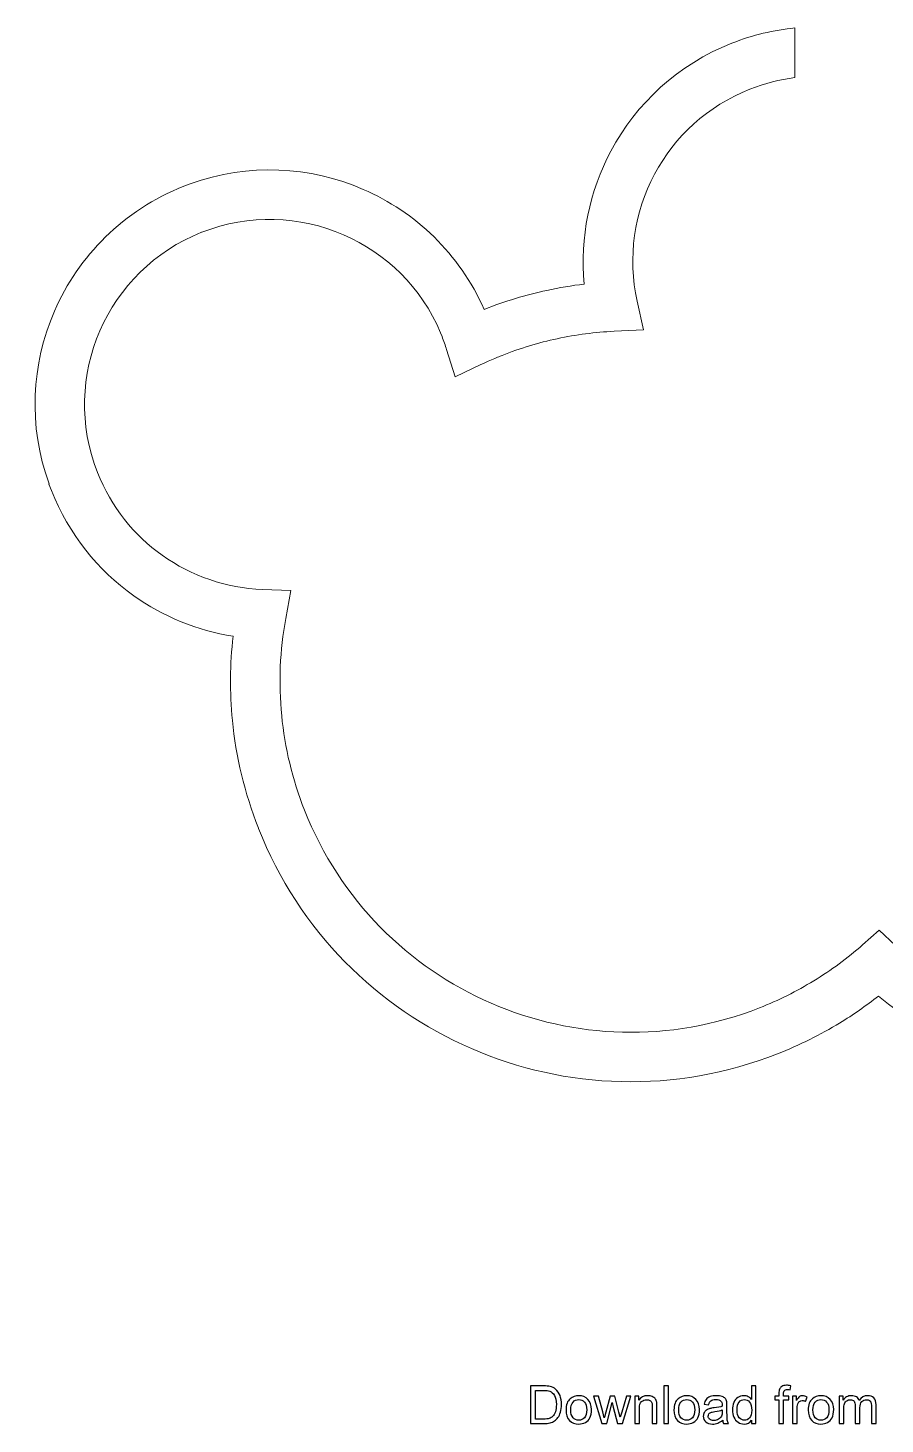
# Model space of a CAD drawing. Header units: millimetres. Extents: x -680 to 176, y -162 to 76.
# Drawn here: x -374.2 to -235.9, y -161.7 to 63.6 of the extents above; entities that cross this region are included whole.
import ezdxf

# ---------------------------------------------------------------- set-up
doc = ezdxf.new("R2010")
doc.units = ezdxf.units.MM
doc.header["$MEASUREMENT"] = 0
doc.layers.add('Layer 1', color=7, linetype='Continuous')

msp = doc.modelspace()

# ---------------------------------------------------------------- linework, layer by layer
at = {"layer": 'Layer 1', "lineweight": 9}
msp.add_open_spline([(-250.4476, 55.603), (-252.8811, 55.2971), (-255.317, 54.6843), (-257.7054, 53.7426), (-257.7054, 53.7426), (-264.5674, 51.0372), (-269.8692, 46.0603), (-273.0909, 40.0085), (-273.0909, 40.0085), (-276.3607, 33.8657), (-277.48, 26.6178), (-275.9052, 19.5157), (-275.9052, 19.5157), (-275.9052, 19.5157), (-274.8809, 14.8953), (-274.8809, 14.8953), (-274.8809, 14.8953), (-274.8809, 14.8953), (-279.6296, 14.6682), (-279.6296, 14.6682), (-279.6296, 14.6682), (-282.6932, 14.5219), (-285.7545, 14.1279), (-288.7842, 13.4746), (-288.7842, 13.4746), (-291.7986, 12.8246), (-294.7752, 11.9311), (-297.6854, 10.7836), (-297.6854, 10.7836), (-298.0726, 10.631), (-298.6576, 10.3841), (-299.4179, 10.0536), (-299.4179, 10.0536), (-300.1169, 9.7495), (-300.6803, 9.4958), (-301.1241, 9.2864), (-301.1241, 9.2864), (-301.1241, 9.2864), (-305.2764, 7.3264), (-305.2764, 7.3264), (-305.2764, 7.3264), (-305.2764, 7.3264), (-306.6403, 11.7045), (-306.6403, 11.7045), (-306.6403, 11.7045), (-306.7473, 12.0482), (-306.865, 12.4022), (-306.9929, 12.7661), (-306.9929, 12.7661), (-307.1173, 13.1202), (-307.2462, 13.4665), (-307.3793, 13.8041), (-307.3793, 13.8041), (-307.3793, 13.8041), (-307.63, 14.44), (-307.63, 14.44), (-307.63, 14.44), (-310.7167, 21.788), (-316.4394, 27.2785), (-323.267, 30.2444), (-323.267, 30.2444), (-330.2887, 33.2948), (-338.4669, 33.6693), (-346.1365, 30.6452), (-346.1365, 30.6452), (-346.1365, 30.6452), (-346.1513, 30.6394), (-346.1513, 30.6394), (-346.1513, 30.6394), (-353.8036, 27.6178), (-359.5145, 21.7692), (-362.5615, 14.7552), (-362.5615, 14.7552), (-365.6119, 7.7336), (-365.9863, -0.4444), (-362.9623, -8.1142), (-362.9623, -8.1142), (-362.9623, -8.1142), (-362.9583, -8.1243), (-362.9583, -8.1243), (-362.9583, -8.1243), (-360.7585, -13.6976), (-357.0601, -18.2416), (-352.5049, -21.477), (-352.5049, -21.477), (-347.7949, -24.8224), (-342.1724, -26.7657), (-336.3447, -27.0002), (-336.3447, -27.0002), (-336.3447, -27.0002), (-331.7625, -27.1845), (-331.7625, -27.1845), (-331.7625, -27.1845), (-331.7625, -27.1845), (-332.5904, -31.6991), (-332.5904, -31.6991), (-332.5904, -31.6991), (-333.5242, -36.7911), (-333.7627, -42.0592), (-333.2431, -47.3614), (-333.2431, -47.3614), (-332.7404, -52.4914), (-331.5338, -57.618), (-329.5669, -62.6096), (-329.5669, -62.6096), (-329.5669, -62.6096), (-329.5599, -62.6066), (-329.5599, -62.6066), (-329.5599, -62.6066), (-323.8289, -77.1414), (-312.7482, -87.9778), (-299.4661, -93.7478), (-299.4661, -93.7478), (-286.1748, -99.5218), (-270.6878, -100.2282), (-256.1564, -94.4987), (-256.1564, -94.4987), (-253.1045, -93.2955), (-250.1823, -91.8305), (-247.4059, -90.1368), (-247.4059, -90.1368), (-244.5874, -88.4176), (-241.9645, -86.4804), (-239.551, -84.3581), (-239.551, -84.3581), (-239.551, -84.3581), (-236.8503, -81.9834), (-236.8503, -81.9834), (-236.8503, -81.9834), (-236.8503, -81.9834), (-234.2062, -84.4284), (-234.2062, -84.4284), (-234.2062, -84.4284), (-226.3475, -91.6948), (-216.5848, -96.5746), (-206.1456, -98.5338), (-206.1456, -98.5338), (-196.026, -100.433), (-185.2692, -99.5978), (-174.9897, -95.5449), (-174.9897, -95.5449), (-164.1571, -91.2736), (-155.3807, -84.0304), (-149.2267, -75.1196), (-149.2267, -75.1196), (-142.8805, -65.9309), (-139.3206, -54.9659), (-139.1653, -43.6534), (-139.1653, -43.6534), (-139.1653, -43.6534), (-139.1246, -40.6701), (-139.1246, -40.6701), (-139.1246, -40.6701), (-139.1246, -40.6701), (-136.2474, -39.8705), (-136.2474, -39.8705), (-136.2474, -39.8705), (-135.8653, -39.7643), (-135.3619, -39.6069), (-134.7323, -39.396), (-134.7323, -39.396), (-134.1595, -39.204), (-133.6657, -39.0268), (-133.2563, -38.8654), (-133.2563, -38.8654), (-133.2563, -38.8654), (-132.6205, -38.6145), (-132.6205, -38.6145), (-132.6205, -38.6145), (-125.2723, -35.5279), (-119.7821, -29.8051), (-116.8161, -22.9775), (-116.8161, -22.9775), (-113.7656, -15.9559), (-113.3911, -7.7778), (-116.4152, -0.1081), (-116.4152, -0.1081), (-116.4152, -0.1081), (-116.4209, -0.0935), (-116.4209, -0.0935), (-116.4209, -0.0935), (-119.4428, 7.559), (-125.2911, 13.2698), (-132.3051, 16.3167), (-132.3051, 16.3167), (-139.3231, 19.3653), (-147.4961, 19.741), (-155.1622, 16.7224), (-155.1622, 16.7224), (-155.1622, 16.7224), (-155.1593, 16.7153), (-155.1593, 16.7153), (-155.1593, 16.7153), (-157.354, 15.8499), (-159.3849, 14.7566), (-161.2364, 13.4741), (-161.2364, 13.4741), (-163.1449, 12.152), (-164.8677, 10.6262), (-166.3865, 8.9398), (-166.3865, 8.9398), (-166.3865, 8.9398), (-168.3953, 6.71), (-168.3953, 6.71), (-168.3953, 6.71), (-168.3953, 6.71), (-171.0902, 8.0141), (-171.0902, 8.0141), (-171.0902, 8.0141), (-172.3283, 8.6135), (-173.4911, 9.1326), (-174.5753, 9.5702), (-174.5753, 9.5702), (-175.6815, 10.0167), (-176.8782, 10.4509), (-178.1624, 10.8715), (-178.1624, 10.8715), (-178.1624, 10.8715), (-181.8125, 12.0671), (-181.8125, 12.0671), (-181.8125, 12.0671), (-181.8125, 12.0671), (-180.7686, 15.7468), (-180.7686, 15.7468), (-180.7686, 15.7468), (-179.897, 18.8207), (-179.5168, 22.0733), (-179.6822, 25.3831), (-179.6822, 25.3831), (-179.8415, 28.5727), (-180.5056, 31.7672), (-181.7218, 34.8522), (-181.7218, 34.8522), (-181.7218, 34.8522), (-181.7249, 34.8597), (-181.7249, 34.8597), (-181.7249, 34.8597), (-184.7459, 42.5156), (-190.5957, 48.229), (-197.612, 51.2771), (-197.612, 51.2771), (-200.4006, 52.4885), (-203.3718, 53.2774), (-206.4209, 53.5994), (-206.4209, 53.5994), (-206.4209, 53.5994), (-206.4209, 61.6183), (-206.4209, 61.6183), (-206.4209, 61.6183), (-202.2653, 61.2769), (-198.2152, 60.2501), (-194.4336, 58.6073), (-194.4336, 58.6073), (-185.5559, 54.7507), (-178.1452, 47.4966), (-174.3059, 37.7591), (-174.3059, 37.7591), (-174.3059, 37.7591), (-173.9046, 36.7416), (-173.9046, 36.7416), (-173.9046, 36.7416), (-173.9046, 36.7416), (-173.9094, 36.7097), (-173.9094, 36.7097), (-173.9094, 36.7097), (-172.5982, 33.083), (-171.8751, 29.4024), (-171.6936, 25.7718), (-171.6936, 25.7718), (-171.5501, 22.8978), (-171.7446, 20.0297), (-172.2544, 17.2208), (-172.2544, 17.2208), (-172.0404, 17.1366), (-171.8252, 17.0509), (-171.6087, 16.9636), (-171.6087, 16.9636), (-171.1451, 16.7764), (-170.6931, 16.5889), (-170.2528, 16.401), (-170.2528, 16.401), (-168.8711, 17.7115), (-167.3808, 18.9263), (-165.7879, 20.0298), (-165.7879, 20.0298), (-163.4359, 21.6592), (-160.8651, 23.0445), (-158.097, 24.136), (-158.097, 24.136), (-158.097, 24.136), (-157.0796, 24.537), (-157.0796, 24.537), (-157.0796, 24.537), (-157.0796, 24.537), (-157.0305, 24.5298), (-157.0305, 24.5298), (-157.0305, 24.5298), (-147.6119, 27.9305), (-137.6823, 27.3637), (-129.1267, 23.6469), (-129.1267, 23.6469), (-120.2491, 19.7905), (-112.8383, 12.5362), (-108.9991, 2.7988), (-108.9991, 2.7988), (-108.9991, 2.7988), (-108.5979, 1.7814), (-108.5979, 1.7814), (-108.5979, 1.7814), (-108.5979, 1.7814), (-108.603, 1.7476), (-108.603, 1.7476), (-108.603, 1.7476), (-105.2024, -7.6709), (-105.769, -17.6004), (-109.4857, -26.1561), (-109.4857, -26.1561), (-113.3406, -35.0297), (-120.5904, -42.4379), (-130.3214, -46.2786), (-130.3214, -46.2786), (-130.3214, -46.2786), (-130.3186, -46.2859), (-130.3186, -46.2859), (-130.3186, -46.2859), (-130.6077, -46.4), (-130.8836, -46.5061), (-131.1465, -46.604), (-131.1465, -46.604), (-131.1465, -46.604), (-131.2945, -46.6623), (-131.2945, -46.6623), (-131.2945, -46.6623), (-131.9933, -58.5211), (-135.9696, -69.9422), (-142.665, -79.6368), (-142.665, -79.6368), (-149.6927, -89.8128), (-159.7143, -98.0841), (-172.083, -102.9608), (-172.083, -102.9608), (-183.8079, -107.5838), (-196.0697, -108.5377), (-207.599, -106.3739), (-207.599, -106.3739), (-218.3787, -104.3509), (-228.5181, -99.6102), (-236.9828, -92.6021), (-236.9828, -92.6021), (-238.9673, -94.164), (-241.0547, -95.6176), (-243.2403, -96.9507), (-243.2403, -96.9507), (-246.339, -98.8413), (-249.6795, -100.5073), (-253.2496, -101.9148), (-253.2496, -101.9148), (-269.8387, -108.4556), (-287.5005, -107.6569), (-302.6446, -101.078), (-302.6446, -101.078), (-317.7981, -94.4951), (-330.4407, -82.1301), (-336.9803, -65.5443), (-336.9803, -65.5443), (-336.9803, -65.5443), (-336.9783, -65.5289), (-336.9783, -65.5289), (-336.9783, -65.5289), (-339.2416, -59.7884), (-340.625, -53.9419), (-341.194, -48.1348), (-341.194, -48.1348), (-341.6407, -43.5777), (-341.5893, -39.0221), (-341.0717, -34.54), (-341.0717, -34.54), (-346.8512, -33.6232), (-352.3498, -31.3754), (-357.1102, -27.9941), (-357.1102, -27.9941), (-362.8869, -23.8912), (-367.581, -18.1158), (-370.3784, -11.0212), (-370.3784, -11.0212), (-370.3784, -11.0212), (-370.7795, -10.0035), (-370.7795, -10.0035), (-370.7795, -10.0035), (-370.7795, -10.0035), (-370.7746, -9.9698), (-370.7746, -9.9698), (-370.7746, -9.9698), (-374.175, -0.5516), (-373.6084, 9.3781), (-369.8916, 17.9336), (-369.8916, 17.9336), (-366.0352, 26.8112), (-358.7809, 34.222), (-349.0436, 38.0613), (-349.0436, 38.0613), (-349.0436, 38.0613), (-348.026, 38.4626), (-348.026, 38.4626), (-348.026, 38.4626), (-348.026, 38.4626), (-347.9924, 38.4575), (-347.9924, 38.4575), (-347.9924, 38.4575), (-338.5739, 41.8582), (-328.6442, 41.2914), (-320.0887, 37.5746), (-320.0887, 37.5746), (-311.6662, 33.9159), (-304.5646, 27.1986), (-300.58, 18.2045), (-300.58, 18.2045), (-297.2155, 19.5302), (-293.8344, 20.5498), (-290.4645, 21.2764), (-290.4645, 21.2764), (-288.4484, 21.7112), (-286.4331, 22.046), (-284.4245, 22.2837), (-284.4245, 22.2837), (-285.1596, 29.798), (-283.6015, 37.2587), (-280.1479, 43.7464), (-280.1479, 43.7464), (-276.0686, 51.4095), (-269.3375, 57.7184), (-260.6122, 61.1586), (-260.6122, 61.1586), (-257.2713, 62.4759), (-253.8545, 63.2843), (-250.4476, 63.6213), (-250.4476, 63.6213), (-250.4476, 63.6213), (-250.4476, 55.603), (-250.4476, 55.603)], degree=3, knots=[0, 0, 0, 0, 0.00900901, 0.00900901, 0.00900901, 0.00900901, 0.01801802, 0.01801802, 0.01801802, 0.01801802, 0.02702703, 0.02702703, 0.02702703, 0.02702703, 0.03603604, 0.03603604, 0.03603604, 0.03603604, 0.04504505, 0.04504505, 0.04504505, 0.04504505, 0.05405405, 0.05405405, 0.05405405, 0.05405405, 0.06306306, 0.06306306, 0.06306306, 0.06306306, 0.07207207, 0.07207207, 0.07207207, 0.07207207, 0.08108108, 0.08108108, 0.08108108, 0.08108108, 0.09009009, 0.09009009, 0.09009009, 0.09009009, 0.0990991, 0.0990991, 0.0990991, 0.0990991, 0.10810811, 0.10810811, 0.10810811, 0.10810811, 0.11711712, 0.11711712, 0.11711712, 0.11711712, 0.12612613, 0.12612613, 0.12612613, 0.12612613, 0.13513514, 0.13513514, 0.13513514, 0.13513514, 0.14414414, 0.14414414, 0.14414414, 0.14414414, 0.15315315, 0.15315315, 0.15315315, 0.15315315, 0.16216216, 0.16216216, 0.16216216, 0.16216216, 0.17117117, 0.17117117, 0.17117117, 0.17117117, 0.18018018, 0.18018018, 0.18018018, 0.18018018, 0.18918919, 0.18918919, 0.18918919, 0.18918919, 0.1981982, 0.1981982, 0.1981982, 0.1981982, 0.20720721, 0.20720721, 0.20720721, 0.20720721, 0.21621622, 0.21621622, 0.21621622, 0.21621622, 0.22522523, 0.22522523, 0.22522523, 0.22522523, 0.23423423, 0.23423423, 0.23423423, 0.23423423, 0.24324324, 0.24324324, 0.24324324, 0.24324324, 0.25225225, 0.25225225, 0.25225225, 0.25225225, 0.26126126, 0.26126126, 0.26126126, 0.26126126, 0.27027027, 0.27027027, 0.27027027, 0.27027027, 0.27927928, 0.27927928, 0.27927928, 0.27927928, 0.28828829, 0.28828829, 0.28828829, 0.28828829, 0.2972973, 0.2972973, 0.2972973, 0.2972973, 0.30630631, 0.30630631, 0.30630631, 0.30630631, 0.31531532, 0.31531532, 0.31531532, 0.31531532, 0.32432432, 0.32432432, 0.32432432, 0.32432432, 0.33333333, 0.33333333, 0.33333333, 0.33333333, 0.34234234, 0.34234234, 0.34234234, 0.34234234, 0.35135135, 0.35135135, 0.35135135, 0.35135135, 0.36036036, 0.36036036, 0.36036036, 0.36036036, 0.36936937, 0.36936937, 0.36936937, 0.36936937, 0.37837838, 0.37837838, 0.37837838, 0.37837838, 0.38738739, 0.38738739, 0.38738739, 0.38738739, 0.3963964, 0.3963964, 0.3963964, 0.3963964, 0.40540541, 0.40540541, 0.40540541, 0.40540541, 0.41441441, 0.41441441, 0.41441441, 0.41441441, 0.42342342, 0.42342342, 0.42342342, 0.42342342, 0.43243243, 0.43243243, 0.43243243, 0.43243243, 0.44144144, 0.44144144, 0.44144144, 0.44144144, 0.45045045, 0.45045045, 0.45045045, 0.45045045, 0.45945946, 0.45945946, 0.45945946, 0.45945946, 0.46846847, 0.46846847, 0.46846847, 0.46846847, 0.47747748, 0.47747748, 0.47747748, 0.47747748, 0.48648649, 0.48648649, 0.48648649, 0.48648649, 0.4954955, 0.4954955, 0.4954955, 0.4954955, 0.5045045, 0.5045045, 0.5045045, 0.5045045, 0.51351351, 0.51351351, 0.51351351, 0.51351351, 0.52252252, 0.52252252, 0.52252252, 0.52252252, 0.53153153, 0.53153153, 0.53153153, 0.53153153, 0.54054054, 0.54054054, 0.54054054, 0.54054054, 0.54954955, 0.54954955, 0.54954955, 0.54954955, 0.55855856, 0.55855856, 0.55855856, 0.55855856, 0.56756757, 0.56756757, 0.56756757, 0.56756757, 0.57657658, 0.57657658, 0.57657658, 0.57657658, 0.58558559, 0.58558559, 0.58558559, 0.58558559, 0.59459459, 0.59459459, 0.59459459, 0.59459459, 0.6036036, 0.6036036, 0.6036036, 0.6036036, 0.61261261, 0.61261261, 0.61261261, 0.61261261, 0.62162162, 0.62162162, 0.62162162, 0.62162162, 0.63063063, 0.63063063, 0.63063063, 0.63063063, 0.63963964, 0.63963964, 0.63963964, 0.63963964, 0.64864865, 0.64864865, 0.64864865, 0.64864865, 0.65765766, 0.65765766, 0.65765766, 0.65765766, 0.66666667, 0.66666667, 0.66666667, 0.66666667, 0.67567568, 0.67567568, 0.67567568, 0.67567568, 0.68468468, 0.68468468, 0.68468468, 0.68468468, 0.69369369, 0.69369369, 0.69369369, 0.69369369, 0.7027027, 0.7027027, 0.7027027, 0.7027027, 0.71171171, 0.71171171, 0.71171171, 0.71171171, 0.72072072, 0.72072072, 0.72072072, 0.72072072, 0.72972973, 0.72972973, 0.72972973, 0.72972973, 0.73873874, 0.73873874, 0.73873874, 0.73873874, 0.74774775, 0.74774775, 0.74774775, 0.74774775, 0.75675676, 0.75675676, 0.75675676, 0.75675676, 0.76576577, 0.76576577, 0.76576577, 0.76576577, 0.77477477, 0.77477477, 0.77477477, 0.77477477, 0.78378378, 0.78378378, 0.78378378, 0.78378378, 0.79279279, 0.79279279, 0.79279279, 0.79279279, 0.8018018, 0.8018018, 0.8018018, 0.8018018, 0.81081081, 0.81081081, 0.81081081, 0.81081081, 0.81981982, 0.81981982, 0.81981982, 0.81981982, 0.82882883, 0.82882883, 0.82882883, 0.82882883, 0.83783784, 0.83783784, 0.83783784, 0.83783784, 0.84684685, 0.84684685, 0.84684685, 0.84684685, 0.85585586, 0.85585586, 0.85585586, 0.85585586, 0.86486486, 0.86486486, 0.86486486, 0.86486486, 0.87387387, 0.87387387, 0.87387387, 0.87387387, 0.88288288, 0.88288288, 0.88288288, 0.88288288, 0.89189189, 0.89189189, 0.89189189, 0.89189189, 0.9009009, 0.9009009, 0.9009009, 0.9009009, 0.90990991, 0.90990991, 0.90990991, 0.90990991, 0.91891892, 0.91891892, 0.91891892, 0.91891892, 0.92792793, 0.92792793, 0.92792793, 0.92792793, 0.93693694, 0.93693694, 0.93693694, 0.93693694, 0.94594595, 0.94594595, 0.94594595, 0.94594595, 0.95495495, 0.95495495, 0.95495495, 0.95495495, 0.96396396, 0.96396396, 0.96396396, 0.96396396, 0.97297297, 0.97297297, 0.97297297, 0.97297297, 0.98198198, 0.98198198, 0.98198198, 0.98198198, 1, 1, 1, 1], dxfattribs=at)
at = {"layer": 'Layer 1', "color": 250}
for points, knots in [([(-253.0296, -161.577), (-253.0296, -161.577), (-253.0296, -157.7585), (-253.0296, -157.7585), (-253.0296, -157.7585), (-253.0296, -157.7585), (-253.69, -157.7585), (-253.69, -157.7585), (-253.69, -157.7585), (-253.69, -157.7585), (-253.69, -157.1828), (-253.69, -157.1828), (-253.69, -157.1828), (-253.69, -157.1828), (-253.0296, -157.1828), (-253.0296, -157.1828), (-253.0296, -157.1828), (-253.0296, -157.1828), (-253.0296, -156.7171), (-253.0296, -156.7171), (-253.0296, -156.7171), (-253.0296, -156.4222), (-253.0042, -156.2035), (-252.952, -156.0609), (-252.952, -156.0609), (-252.88, -155.869), (-252.7558, -155.7124), (-252.5752, -155.5925), (-252.5752, -155.5925), (-252.396, -155.4725), (-252.1434, -155.4132), (-251.8189, -155.4132), (-251.8189, -155.4132), (-251.6086, -155.4132), (-251.3772, -155.4386), (-251.1232, -155.488), (-251.1232, -155.488), (-251.1232, -155.488), (-251.2347, -156.14), (-251.2347, -156.14), (-251.2347, -156.14), (-251.3899, -156.1132), (-251.5352, -156.099), (-251.6735, -156.099), (-251.6735, -156.099), (-251.8993, -156.099), (-252.0587, -156.147), (-252.1533, -156.243), (-252.1533, -156.243), (-252.2464, -156.3389), (-252.293, -156.5181), (-252.293, -156.7806), (-252.293, -156.7806), (-252.293, -156.7806), (-252.293, -157.1828), (-252.293, -157.1828), (-252.293, -157.1828), (-252.293, -157.1828), (-251.4379, -157.1828), (-251.4379, -157.1828), (-251.4379, -157.1828), (-251.4379, -157.1828), (-251.4379, -157.7585), (-251.4379, -157.7585), (-251.4379, -157.7585), (-251.4379, -157.7585), (-252.2845, -157.7585), (-252.2845, -157.7585), (-252.2845, -157.7585), (-252.2845, -157.7585), (-252.2845, -161.577), (-252.2845, -161.577), (-252.2845, -161.577), (-252.2845, -161.577), (-253.0296, -161.577), (-253.0296, -161.577)], [0, 0, 0, 0, 0.05, 0.05, 0.05, 0.05, 0.1, 0.1, 0.1, 0.1, 0.15, 0.15, 0.15, 0.15, 0.2, 0.2, 0.2, 0.2, 0.25, 0.25, 0.25, 0.25, 0.3, 0.3, 0.3, 0.3, 0.35, 0.35, 0.35, 0.35, 0.4, 0.4, 0.4, 0.4, 0.45, 0.45, 0.45, 0.45, 0.5, 0.5, 0.5, 0.5, 0.55, 0.55, 0.55, 0.55, 0.6, 0.6, 0.6, 0.6, 0.65, 0.65, 0.65, 0.65, 0.7, 0.7, 0.7, 0.7, 0.75, 0.75, 0.75, 0.75, 0.8, 0.8, 0.8, 0.8, 0.85, 0.85, 0.85, 0.85, 0.9, 0.9, 0.9, 0.9, 1, 1, 1, 1]), ([(-293.1209, -161.577), (-293.1209, -161.577), (-293.1209, -155.5148), (-293.1209, -155.5148), (-293.1209, -155.5148), (-293.1209, -155.5148), (-291.0324, -155.5148), (-291.0324, -155.5148), (-291.0324, -155.5148), (-290.5611, -155.5148), (-290.2013, -155.5431), (-289.9529, -155.6009), (-289.9529, -155.6009), (-289.6058, -155.6814), (-289.3094, -155.8267), (-289.0639, -156.0355), (-289.0639, -156.0355), (-288.7436, -156.3065), (-288.5051, -156.6508), (-288.3471, -157.0713), (-288.3471, -157.0713), (-288.1876, -157.4918), (-288.1086, -157.973), (-288.1086, -158.5135), (-288.1086, -158.5135), (-288.1086, -158.9735), (-288.1622, -159.3813), (-288.2694, -159.7369), (-288.2694, -159.7369), (-288.3767, -160.0925), (-288.515, -160.3874), (-288.6829, -160.6203), (-288.6829, -160.6203), (-288.8522, -160.8531), (-289.0357, -161.0365), (-289.2361, -161.1692), (-289.2361, -161.1692), (-289.435, -161.3032), (-289.6763, -161.4048), (-289.9586, -161.474), (-289.9586, -161.474), (-290.2422, -161.5431), (-290.5667, -161.577), (-290.9336, -161.577), (-290.9336, -161.577), (-290.9336, -161.577), (-293.1209, -161.577), (-293.1209, -161.577)], [0, 0, 0, 0, 0.07692308, 0.07692308, 0.07692308, 0.07692308, 0.15384615, 0.15384615, 0.15384615, 0.15384615, 0.23076923, 0.23076923, 0.23076923, 0.23076923, 0.30769231, 0.30769231, 0.30769231, 0.30769231, 0.38461538, 0.38461538, 0.38461538, 0.38461538, 0.46153846, 0.46153846, 0.46153846, 0.46153846, 0.53846154, 0.53846154, 0.53846154, 0.53846154, 0.61538462, 0.61538462, 0.61538462, 0.61538462, 0.69230769, 0.69230769, 0.69230769, 0.69230769, 0.76923077, 0.76923077, 0.76923077, 0.76923077, 0.84615385, 0.84615385, 0.84615385, 0.84615385, 1, 1, 1, 1]), ([(-292.3165, -160.8658), (-292.3165, -160.8658), (-291.0239, -160.8658), (-291.0239, -160.8658), (-291.0239, -160.8658), (-290.6246, -160.8658), (-290.3113, -160.8291), (-290.0841, -160.7543), (-290.0841, -160.7543), (-289.857, -160.6795), (-289.6763, -160.5751), (-289.5409, -160.4396), (-289.5409, -160.4396), (-289.3518, -160.2491), (-289.2036, -159.9923), (-289.0978, -159.6706), (-289.0978, -159.6706), (-288.9919, -159.3488), (-288.9383, -158.9594), (-288.9383, -158.5008), (-288.9383, -158.5008), (-288.9383, -157.8658), (-289.0427, -157.3775), (-289.2502, -157.036), (-289.2502, -157.036), (-289.4576, -156.6945), (-289.7102, -156.4659), (-290.0079, -156.3502), (-290.0079, -156.3502), (-290.2224, -156.267), (-290.5682, -156.226), (-291.0451, -156.226), (-291.0451, -156.226), (-291.0451, -156.226), (-292.3165, -156.226), (-292.3165, -156.226), (-292.3165, -156.226), (-292.3165, -156.226), (-292.3165, -160.8658), (-292.3165, -160.8658)], [0, 0, 0, 0, 0.09090909, 0.09090909, 0.09090909, 0.09090909, 0.18181818, 0.18181818, 0.18181818, 0.18181818, 0.27272727, 0.27272727, 0.27272727, 0.27272727, 0.36363636, 0.36363636, 0.36363636, 0.36363636, 0.45454545, 0.45454545, 0.45454545, 0.45454545, 0.54545455, 0.54545455, 0.54545455, 0.54545455, 0.63636364, 0.63636364, 0.63636364, 0.63636364, 0.72727273, 0.72727273, 0.72727273, 0.72727273, 0.81818182, 0.81818182, 0.81818182, 0.81818182, 1, 1, 1, 1]), ([(-287.379, -159.3799), (-287.379, -158.5685), (-287.1532, -157.9674), (-286.7003, -157.5765), (-286.7003, -157.5765), (-286.3235, -157.2519), (-285.862, -157.0896), (-285.3188, -157.0896), (-285.3188, -157.0896), (-284.7162, -157.0896), (-284.2223, -157.2872), (-283.8385, -157.6823), (-283.8385, -157.6823), (-283.4561, -158.076), (-283.2642, -158.6221), (-283.2642, -159.3178), (-283.2642, -159.3178), (-283.2642, -159.8822), (-283.3488, -160.3253), (-283.5182, -160.6485), (-283.5182, -160.6485), (-283.6875, -160.9716), (-283.9345, -161.2228), (-284.259, -161.402), (-284.259, -161.402), (-284.5822, -161.5812), (-284.9364, -161.6701), (-285.3188, -161.6701), (-285.3188, -161.6701), (-285.934, -161.6701), (-286.4307, -161.474), (-286.8103, -161.0803), (-286.8103, -161.0803), (-287.1899, -160.6866), (-287.379, -160.1193), (-287.379, -159.3799)], [0, 0, 0, 0, 0.1, 0.1, 0.1, 0.1, 0.2, 0.2, 0.2, 0.2, 0.3, 0.3, 0.3, 0.3, 0.4, 0.4, 0.4, 0.4, 0.5, 0.5, 0.5, 0.5, 0.6, 0.6, 0.6, 0.6, 0.7, 0.7, 0.7, 0.7, 0.8, 0.8, 0.8, 0.8, 1, 1, 1, 1]), ([(-281.6005, -161.577), (-281.6005, -161.577), (-282.9283, -157.1828), (-282.9283, -157.1828), (-282.9283, -157.1828), (-282.9283, -157.1828), (-282.1494, -157.1828), (-282.1494, -157.1828), (-282.1494, -157.1828), (-282.1494, -157.1828), (-281.4481, -159.7186), (-281.4481, -159.7186), (-281.4481, -159.7186), (-281.4481, -159.7186), (-281.1997, -160.6626), (-281.1997, -160.6626), (-281.1997, -160.6626), (-281.1898, -160.616), (-281.1136, -160.3141), (-280.9725, -159.7567), (-280.9725, -159.7567), (-280.9725, -159.7567), (-280.2768, -157.1828), (-280.2768, -157.1828), (-280.2768, -157.1828), (-280.2768, -157.1828), (-279.5134, -157.1828), (-279.5134, -157.1828), (-279.5134, -157.1828), (-279.5134, -157.1828), (-278.8516, -159.7341), (-278.8516, -159.7341), (-278.8516, -159.7341), (-278.8516, -159.7341), (-278.6357, -160.5709), (-278.6357, -160.5709), (-278.6357, -160.5709), (-278.6357, -160.5709), (-278.3831, -159.7228), (-278.3831, -159.7228), (-278.3831, -159.7228), (-278.3831, -159.7228), (-277.6239, -157.1828), (-277.6239, -157.1828), (-277.6239, -157.1828), (-277.6239, -157.1828), (-276.9, -157.1828), (-276.9, -157.1828), (-276.9, -157.1828), (-276.9, -157.1828), (-278.2787, -161.577), (-278.2787, -161.577), (-278.2787, -161.577), (-278.2787, -161.577), (-279.0492, -161.577), (-279.0492, -161.577), (-279.0492, -161.577), (-279.0492, -161.577), (-279.7463, -158.9481), (-279.7463, -158.9481), (-279.7463, -158.9481), (-279.7463, -158.9481), (-279.9227, -158.196), (-279.9227, -158.196), (-279.9227, -158.196), (-279.9227, -158.196), (-280.8117, -161.577), (-280.8117, -161.577), (-280.8117, -161.577), (-280.8117, -161.577), (-281.6005, -161.577), (-281.6005, -161.577)], [0, 0, 0, 0, 0.05263158, 0.05263158, 0.05263158, 0.05263158, 0.10526316, 0.10526316, 0.10526316, 0.10526316, 0.15789474, 0.15789474, 0.15789474, 0.15789474, 0.21052632, 0.21052632, 0.21052632, 0.21052632, 0.26315789, 0.26315789, 0.26315789, 0.26315789, 0.31578947, 0.31578947, 0.31578947, 0.31578947, 0.36842105, 0.36842105, 0.36842105, 0.36842105, 0.42105263, 0.42105263, 0.42105263, 0.42105263, 0.47368421, 0.47368421, 0.47368421, 0.47368421, 0.52631579, 0.52631579, 0.52631579, 0.52631579, 0.57894737, 0.57894737, 0.57894737, 0.57894737, 0.63157895, 0.63157895, 0.63157895, 0.63157895, 0.68421053, 0.68421053, 0.68421053, 0.68421053, 0.73684211, 0.73684211, 0.73684211, 0.73684211, 0.78947368, 0.78947368, 0.78947368, 0.78947368, 0.84210526, 0.84210526, 0.84210526, 0.84210526, 0.89473684, 0.89473684, 0.89473684, 0.89473684, 1, 1, 1, 1]), ([(-276.2763, -161.577), (-276.2763, -161.577), (-276.2763, -157.1828), (-276.2763, -157.1828), (-276.2763, -157.1828), (-276.2763, -157.1828), (-275.6074, -157.1828), (-275.6074, -157.1828), (-275.6074, -157.1828), (-275.6074, -157.1828), (-275.6074, -157.8065), (-275.6074, -157.8065), (-275.6074, -157.8065), (-275.2857, -157.3281), (-274.82, -157.0896), (-274.2118, -157.0896), (-274.2118, -157.0896), (-273.9465, -157.0896), (-273.7038, -157.1376), (-273.4823, -157.2322), (-273.4823, -157.2322), (-273.2607, -157.3267), (-273.0942, -157.4523), (-272.9842, -157.6061), (-272.9842, -157.6061), (-272.8741, -157.7599), (-272.7965, -157.9434), (-272.7527, -158.155), (-272.7527, -158.155), (-272.7259, -158.2933), (-272.7118, -158.5346), (-272.7118, -158.8789), (-272.7118, -158.8789), (-272.7118, -158.8789), (-272.7118, -161.577), (-272.7118, -161.577), (-272.7118, -161.577), (-272.7118, -161.577), (-273.4569, -161.577), (-273.4569, -161.577), (-273.4569, -161.577), (-273.4569, -161.577), (-273.4569, -158.9072), (-273.4569, -158.9072), (-273.4569, -158.9072), (-273.4569, -158.6038), (-273.4851, -158.3766), (-273.543, -158.227), (-273.543, -158.227), (-273.6008, -158.0774), (-273.7038, -157.9575), (-273.8506, -157.8672), (-273.8506, -157.8672), (-273.9973, -157.7783), (-274.1709, -157.7331), (-274.3685, -157.7331), (-274.3685, -157.7331), (-274.6846, -157.7331), (-274.9569, -157.8333), (-275.1869, -158.0351), (-275.1869, -158.0351), (-275.4169, -158.2355), (-275.5312, -158.6179), (-275.5312, -159.1795), (-275.5312, -159.1795), (-275.5312, -159.1795), (-275.5312, -161.577), (-275.5312, -161.577), (-275.5312, -161.577), (-275.5312, -161.577), (-276.2763, -161.577), (-276.2763, -161.577)], [0, 0, 0, 0, 0.05263158, 0.05263158, 0.05263158, 0.05263158, 0.10526316, 0.10526316, 0.10526316, 0.10526316, 0.15789474, 0.15789474, 0.15789474, 0.15789474, 0.21052632, 0.21052632, 0.21052632, 0.21052632, 0.26315789, 0.26315789, 0.26315789, 0.26315789, 0.31578947, 0.31578947, 0.31578947, 0.31578947, 0.36842105, 0.36842105, 0.36842105, 0.36842105, 0.42105263, 0.42105263, 0.42105263, 0.42105263, 0.47368421, 0.47368421, 0.47368421, 0.47368421, 0.52631579, 0.52631579, 0.52631579, 0.52631579, 0.57894737, 0.57894737, 0.57894737, 0.57894737, 0.63157895, 0.63157895, 0.63157895, 0.63157895, 0.68421053, 0.68421053, 0.68421053, 0.68421053, 0.73684211, 0.73684211, 0.73684211, 0.73684211, 0.78947368, 0.78947368, 0.78947368, 0.78947368, 0.84210526, 0.84210526, 0.84210526, 0.84210526, 0.89473684, 0.89473684, 0.89473684, 0.89473684, 1, 1, 1, 1]), ([(-271.5843, -161.577), (-271.5843, -161.577), (-271.5843, -155.5148), (-271.5843, -155.5148), (-271.5843, -155.5148), (-271.5843, -155.5148), (-270.8393, -155.5148), (-270.8393, -155.5148), (-270.8393, -155.5148), (-270.8393, -155.5148), (-270.8393, -161.577), (-270.8393, -161.577), (-270.8393, -161.577), (-270.8393, -161.577), (-271.5843, -161.577), (-271.5843, -161.577)], [0, 0, 0, 0, 0.2, 0.2, 0.2, 0.2, 0.4, 0.4, 0.4, 0.4, 0.6, 0.6, 0.6, 0.6, 1, 1, 1, 1]), ([(-269.9658, -159.3799), (-269.9658, -158.5685), (-269.74, -157.9674), (-269.2871, -157.5765), (-269.2871, -157.5765), (-268.9103, -157.2519), (-268.4488, -157.0896), (-267.9056, -157.0896), (-267.9056, -157.0896), (-267.303, -157.0896), (-266.8091, -157.2872), (-266.4253, -157.6823), (-266.4253, -157.6823), (-266.0429, -158.076), (-265.851, -158.6221), (-265.851, -159.3178), (-265.851, -159.3178), (-265.851, -159.8822), (-265.9356, -160.3253), (-266.105, -160.6485), (-266.105, -160.6485), (-266.2743, -160.9716), (-266.5213, -161.2228), (-266.8458, -161.402), (-266.8458, -161.402), (-267.169, -161.5812), (-267.5232, -161.6701), (-267.9056, -161.6701), (-267.9056, -161.6701), (-268.5208, -161.6701), (-269.0175, -161.474), (-269.3971, -161.0803), (-269.3971, -161.0803), (-269.7767, -160.6866), (-269.9658, -160.1193), (-269.9658, -159.3799)], [0, 0, 0, 0, 0.1, 0.1, 0.1, 0.1, 0.2, 0.2, 0.2, 0.2, 0.3, 0.3, 0.3, 0.3, 0.4, 0.4, 0.4, 0.4, 0.5, 0.5, 0.5, 0.5, 0.6, 0.6, 0.6, 0.6, 0.7, 0.7, 0.7, 0.7, 0.8, 0.8, 0.8, 0.8, 1, 1, 1, 1]), ([(-262.1073, -161.0267), (-262.3839, -161.2623), (-262.6506, -161.4274), (-262.906, -161.5248), (-262.906, -161.5248), (-263.1614, -161.6222), (-263.4351, -161.6701), (-263.7287, -161.6701), (-263.7287, -161.6701), (-264.2113, -161.6701), (-264.5824, -161.553), (-264.842, -161.3174), (-264.842, -161.3174), (-265.1017, -161.0831), (-265.2315, -160.7825), (-265.2315, -160.4171), (-265.2315, -160.4171), (-265.2315, -160.2026), (-265.1821, -160.0064), (-265.0847, -159.8286), (-265.0847, -159.8286), (-264.986, -159.6508), (-264.8576, -159.5097), (-264.6995, -159.4025), (-264.6995, -159.4025), (-264.5401, -159.2952), (-264.3623, -159.2134), (-264.1633, -159.1583), (-264.1633, -159.1583), (-264.0165, -159.1202), (-263.795, -159.0836), (-263.5001, -159.0469), (-263.5001, -159.0469), (-262.8989, -158.9763), (-262.4544, -158.8902), (-262.1708, -158.7915), (-262.1708, -158.7915), (-262.168, -158.6899), (-262.1666, -158.6249), (-262.1666, -158.5981), (-262.1666, -158.5981), (-262.1666, -158.2962), (-262.2371, -158.0831), (-262.3782, -157.9589), (-262.3782, -157.9589), (-262.5687, -157.791), (-262.8524, -157.7077), (-263.2277, -157.7077), (-263.2277, -157.7077), (-263.5791, -157.7077), (-263.8387, -157.7698), (-264.0052, -157.8926), (-264.0052, -157.8926), (-264.1732, -158.0153), (-264.2959, -158.2327), (-264.3764, -158.5459), (-264.3764, -158.5459), (-264.3764, -158.5459), (-265.1045, -158.4443), (-265.1045, -158.4443), (-265.1045, -158.4443), (-265.0382, -158.1325), (-264.9295, -157.8799), (-264.7771, -157.688), (-264.7771, -157.688), (-264.6247, -157.4961), (-264.4046, -157.3493), (-264.1167, -157.2449), (-264.1167, -157.2449), (-263.8303, -157.1419), (-263.4958, -157.0896), (-263.1176, -157.0896), (-263.1176, -157.0896), (-262.7423, -157.0896), (-262.4361, -157.1334), (-262.2004, -157.2223), (-262.2004, -157.2223), (-261.9662, -157.3112), (-261.7926, -157.4213), (-261.6825, -157.5553), (-261.6825, -157.5553), (-261.5725, -157.6894), (-261.4949, -157.8587), (-261.4497, -158.0633), (-261.4497, -158.0633), (-261.4257, -158.1903), (-261.413, -158.4189), (-261.413, -158.7477), (-261.413, -158.7477), (-261.413, -158.7477), (-261.413, -159.7355), (-261.413, -159.7355), (-261.413, -159.7355), (-261.413, -160.4255), (-261.3975, -160.8616), (-261.3665, -161.0464), (-261.3665, -161.0464), (-261.3368, -161.2313), (-261.2747, -161.4077), (-261.1844, -161.577), (-261.1844, -161.577), (-261.1844, -161.577), (-261.9634, -161.577), (-261.9634, -161.577), (-261.9634, -161.577), (-262.0381, -161.4204), (-262.0861, -161.2369), (-262.1073, -161.0267)], [0, 0, 0, 0, 0.03571429, 0.03571429, 0.03571429, 0.03571429, 0.07142857, 0.07142857, 0.07142857, 0.07142857, 0.10714286, 0.10714286, 0.10714286, 0.10714286, 0.14285714, 0.14285714, 0.14285714, 0.14285714, 0.17857143, 0.17857143, 0.17857143, 0.17857143, 0.21428571, 0.21428571, 0.21428571, 0.21428571, 0.25, 0.25, 0.25, 0.25, 0.28571429, 0.28571429, 0.28571429, 0.28571429, 0.32142857, 0.32142857, 0.32142857, 0.32142857, 0.35714286, 0.35714286, 0.35714286, 0.35714286, 0.39285714, 0.39285714, 0.39285714, 0.39285714, 0.42857143, 0.42857143, 0.42857143, 0.42857143, 0.46428571, 0.46428571, 0.46428571, 0.46428571, 0.5, 0.5, 0.5, 0.5, 0.53571429, 0.53571429, 0.53571429, 0.53571429, 0.57142857, 0.57142857, 0.57142857, 0.57142857, 0.60714286, 0.60714286, 0.60714286, 0.60714286, 0.64285714, 0.64285714, 0.64285714, 0.64285714, 0.67857143, 0.67857143, 0.67857143, 0.67857143, 0.71428571, 0.71428571, 0.71428571, 0.71428571, 0.75, 0.75, 0.75, 0.75, 0.78571429, 0.78571429, 0.78571429, 0.78571429, 0.82142857, 0.82142857, 0.82142857, 0.82142857, 0.85714286, 0.85714286, 0.85714286, 0.85714286, 0.89285714, 0.89285714, 0.89285714, 0.89285714, 0.92857143, 0.92857143, 0.92857143, 0.92857143, 1, 1, 1, 1]), ([(-257.4323, -161.577), (-257.4323, -161.577), (-257.4323, -161.0196), (-257.4323, -161.0196), (-257.4323, -161.0196), (-257.7102, -161.4528), (-258.1195, -161.6701), (-258.6599, -161.6701), (-258.6599, -161.6701), (-259.0099, -161.6701), (-259.3316, -161.5742), (-259.6237, -161.3809), (-259.6237, -161.3809), (-259.9172, -161.1889), (-260.1444, -160.9194), (-260.3067, -160.5751), (-260.3067, -160.5751), (-260.4676, -160.2294), (-260.548, -159.8329), (-260.548, -159.3841), (-260.548, -159.3841), (-260.548, -158.9467), (-260.4746, -158.5502), (-260.3293, -158.1931), (-260.3293, -158.1931), (-260.1825, -157.8375), (-259.9638, -157.5638), (-259.6717, -157.3747), (-259.6717, -157.3747), (-259.381, -157.1842), (-259.0536, -157.0896), (-258.6938, -157.0896), (-258.6938, -157.0896), (-258.4285, -157.0896), (-258.1928, -157.1461), (-257.9868, -157.2576), (-257.9868, -157.2576), (-257.7808, -157.3691), (-257.6129, -157.5158), (-257.4831, -157.695), (-257.4831, -157.695), (-257.4831, -157.695), (-257.4831, -155.5148), (-257.4831, -155.5148), (-257.4831, -155.5148), (-257.4831, -155.5148), (-256.738, -155.5148), (-256.738, -155.5148), (-256.738, -155.5148), (-256.738, -155.5148), (-256.738, -161.577), (-256.738, -161.577), (-256.738, -161.577), (-256.738, -161.577), (-257.4323, -161.577), (-257.4323, -161.577)], [0, 0, 0, 0, 0.06666667, 0.06666667, 0.06666667, 0.06666667, 0.13333333, 0.13333333, 0.13333333, 0.13333333, 0.2, 0.2, 0.2, 0.2, 0.26666667, 0.26666667, 0.26666667, 0.26666667, 0.33333333, 0.33333333, 0.33333333, 0.33333333, 0.4, 0.4, 0.4, 0.4, 0.46666667, 0.46666667, 0.46666667, 0.46666667, 0.53333333, 0.53333333, 0.53333333, 0.53333333, 0.6, 0.6, 0.6, 0.6, 0.66666667, 0.66666667, 0.66666667, 0.66666667, 0.73333333, 0.73333333, 0.73333333, 0.73333333, 0.8, 0.8, 0.8, 0.8, 0.86666667, 0.86666667, 0.86666667, 0.86666667, 1, 1, 1, 1]), ([(-250.8636, -161.577), (-250.8636, -161.577), (-250.8636, -157.1828), (-250.8636, -157.1828), (-250.8636, -157.1828), (-250.8636, -157.1828), (-250.1947, -157.1828), (-250.1947, -157.1828), (-250.1947, -157.1828), (-250.1947, -157.1828), (-250.1947, -157.8559), (-250.1947, -157.8559), (-250.1947, -157.8559), (-250.024, -157.544), (-249.8659, -157.338), (-249.7206, -157.2392), (-249.7206, -157.2392), (-249.5752, -157.139), (-249.4158, -157.0896), (-249.2422, -157.0896), (-249.2422, -157.0896), (-248.991, -157.0896), (-248.7356, -157.1687), (-248.476, -157.3253), (-248.476, -157.3253), (-248.476, -157.3253), (-248.7412, -158.0125), (-248.7412, -158.0125), (-248.7412, -158.0125), (-248.9219, -157.9109), (-249.1025, -157.8601), (-249.2831, -157.8601), (-249.2831, -157.8601), (-249.4454, -157.8601), (-249.5907, -157.9095), (-249.7191, -158.0069), (-249.7191, -158.0069), (-249.8476, -158.1042), (-249.9393, -158.2397), (-249.9943, -158.4133), (-249.9943, -158.4133), (-250.0776, -158.6772), (-250.1185, -158.9664), (-250.1185, -159.2811), (-250.1185, -159.2811), (-250.1185, -159.2811), (-250.1185, -161.577), (-250.1185, -161.577), (-250.1185, -161.577), (-250.1185, -161.577), (-250.8636, -161.577), (-250.8636, -161.577)], [0, 0, 0, 0, 0.07142857, 0.07142857, 0.07142857, 0.07142857, 0.14285714, 0.14285714, 0.14285714, 0.14285714, 0.21428571, 0.21428571, 0.21428571, 0.21428571, 0.28571429, 0.28571429, 0.28571429, 0.28571429, 0.35714286, 0.35714286, 0.35714286, 0.35714286, 0.42857143, 0.42857143, 0.42857143, 0.42857143, 0.5, 0.5, 0.5, 0.5, 0.57142857, 0.57142857, 0.57142857, 0.57142857, 0.64285714, 0.64285714, 0.64285714, 0.64285714, 0.71428571, 0.71428571, 0.71428571, 0.71428571, 0.78571429, 0.78571429, 0.78571429, 0.78571429, 0.85714286, 0.85714286, 0.85714286, 0.85714286, 1, 1, 1, 1]), ([(-248.3151, -159.3799), (-248.3151, -158.5685), (-248.0893, -157.9674), (-247.6364, -157.5765), (-247.6364, -157.5765), (-247.2596, -157.2519), (-246.7981, -157.0896), (-246.2549, -157.0896), (-246.2549, -157.0896), (-245.6523, -157.0896), (-245.1584, -157.2872), (-244.7746, -157.6823), (-244.7746, -157.6823), (-244.3922, -158.076), (-244.2003, -158.6221), (-244.2003, -159.3178), (-244.2003, -159.3178), (-244.2003, -159.8822), (-244.2849, -160.3253), (-244.4543, -160.6485), (-244.4543, -160.6485), (-244.6236, -160.9716), (-244.8706, -161.2228), (-245.1951, -161.402), (-245.1951, -161.402), (-245.5183, -161.5812), (-245.8725, -161.6701), (-246.2549, -161.6701), (-246.2549, -161.6701), (-246.8701, -161.6701), (-247.3668, -161.474), (-247.7464, -161.0803), (-247.7464, -161.0803), (-248.126, -160.6866), (-248.3151, -160.1193), (-248.3151, -159.3799)], [0, 0, 0, 0, 0.1, 0.1, 0.1, 0.1, 0.2, 0.2, 0.2, 0.2, 0.3, 0.3, 0.3, 0.3, 0.4, 0.4, 0.4, 0.4, 0.5, 0.5, 0.5, 0.5, 0.6, 0.6, 0.6, 0.6, 0.7, 0.7, 0.7, 0.7, 0.8, 0.8, 0.8, 0.8, 1, 1, 1, 1]), ([(-243.3268, -161.577), (-243.3268, -161.577), (-243.3268, -157.1828), (-243.3268, -157.1828), (-243.3268, -157.1828), (-243.3268, -157.1828), (-242.6579, -157.1828), (-242.6579, -157.1828), (-242.6579, -157.1828), (-242.6579, -157.1828), (-242.6579, -157.8037), (-242.6579, -157.8037), (-242.6579, -157.8037), (-242.5211, -157.5892), (-242.3376, -157.4156), (-242.109, -157.2858), (-242.109, -157.2858), (-241.8804, -157.1546), (-241.6208, -157.0896), (-241.3287, -157.0896), (-241.3287, -157.0896), (-241.0041, -157.0896), (-240.7374, -157.1574), (-240.53, -157.2914), (-240.53, -157.2914), (-240.3225, -157.4269), (-240.1758, -157.6146), (-240.0911, -157.8573), (-240.0911, -157.8573), (-239.7412, -157.3451), (-239.2882, -157.0896), (-238.7294, -157.0896), (-238.7294, -157.0896), (-238.2919, -157.0896), (-237.9547, -157.2096), (-237.7204, -157.4509), (-237.7204, -157.4509), (-237.4848, -157.6922), (-237.3662, -158.0633), (-237.3662, -158.5643), (-237.3662, -158.5643), (-237.3662, -158.5643), (-237.3662, -161.577), (-237.3662, -161.577), (-237.3662, -161.577), (-237.3662, -161.577), (-238.1113, -161.577), (-238.1113, -161.577), (-238.1113, -161.577), (-238.1113, -161.577), (-238.1113, -158.8112), (-238.1113, -158.8112), (-238.1113, -158.8112), (-238.1113, -158.5149), (-238.1367, -158.3004), (-238.1847, -158.1692), (-238.1847, -158.1692), (-238.2327, -158.0379), (-238.3202, -157.9335), (-238.4486, -157.8531), (-238.4486, -157.8531), (-238.5756, -157.7726), (-238.7251, -157.7331), (-238.8959, -157.7331), (-238.8959, -157.7331), (-239.2063, -157.7331), (-239.4632, -157.8361), (-239.6678, -158.0407), (-239.6678, -158.0407), (-239.8724, -158.2468), (-239.974, -158.5756), (-239.974, -159.0271), (-239.974, -159.0271), (-239.974, -159.0271), (-239.974, -161.577), (-239.974, -161.577), (-239.974, -161.577), (-239.974, -161.577), (-240.7191, -161.577), (-240.7191, -161.577), (-240.7191, -161.577), (-240.7191, -161.577), (-240.7191, -158.7251), (-240.7191, -158.7251), (-240.7191, -158.7251), (-240.7191, -158.3949), (-240.7797, -158.1466), (-240.9011, -157.9815), (-240.9011, -157.9815), (-241.0224, -157.8164), (-241.2214, -157.7331), (-241.4966, -157.7331), (-241.4966, -157.7331), (-241.7054, -157.7331), (-241.8987, -157.7882), (-242.0765, -157.8982), (-242.0765, -157.8982), (-242.2543, -158.0083), (-242.3828, -158.1692), (-242.4632, -158.3822), (-242.4632, -158.3822), (-242.5422, -158.5939), (-242.5817, -158.9001), (-242.5817, -159.2995), (-242.5817, -159.2995), (-242.5817, -159.2995), (-242.5817, -161.577), (-242.5817, -161.577), (-242.5817, -161.577), (-242.5817, -161.577), (-243.3268, -161.577), (-243.3268, -161.577)], [0, 0, 0, 0, 0.03448276, 0.03448276, 0.03448276, 0.03448276, 0.06896552, 0.06896552, 0.06896552, 0.06896552, 0.10344828, 0.10344828, 0.10344828, 0.10344828, 0.13793103, 0.13793103, 0.13793103, 0.13793103, 0.17241379, 0.17241379, 0.17241379, 0.17241379, 0.20689655, 0.20689655, 0.20689655, 0.20689655, 0.24137931, 0.24137931, 0.24137931, 0.24137931, 0.27586207, 0.27586207, 0.27586207, 0.27586207, 0.31034483, 0.31034483, 0.31034483, 0.31034483, 0.34482759, 0.34482759, 0.34482759, 0.34482759, 0.37931034, 0.37931034, 0.37931034, 0.37931034, 0.4137931, 0.4137931, 0.4137931, 0.4137931, 0.44827586, 0.44827586, 0.44827586, 0.44827586, 0.48275862, 0.48275862, 0.48275862, 0.48275862, 0.51724138, 0.51724138, 0.51724138, 0.51724138, 0.55172414, 0.55172414, 0.55172414, 0.55172414, 0.5862069, 0.5862069, 0.5862069, 0.5862069, 0.62068966, 0.62068966, 0.62068966, 0.62068966, 0.65517241, 0.65517241, 0.65517241, 0.65517241, 0.68965517, 0.68965517, 0.68965517, 0.68965517, 0.72413793, 0.72413793, 0.72413793, 0.72413793, 0.75862069, 0.75862069, 0.75862069, 0.75862069, 0.79310345, 0.79310345, 0.79310345, 0.79310345, 0.82758621, 0.82758621, 0.82758621, 0.82758621, 0.86206897, 0.86206897, 0.86206897, 0.86206897, 0.89655172, 0.89655172, 0.89655172, 0.89655172, 0.93103448, 0.93103448, 0.93103448, 0.93103448, 1, 1, 1, 1]), ([(-286.617, -159.3813), (-286.617, -159.9429), (-286.4942, -160.3634), (-286.2487, -160.6414), (-286.2487, -160.6414), (-286.0017, -160.9208), (-285.6927, -161.0605), (-285.3188, -161.0605), (-285.3188, -161.0605), (-284.9491, -161.0605), (-284.6414, -160.9208), (-284.3945, -160.64), (-284.3945, -160.64), (-284.149, -160.3592), (-284.0262, -159.9316), (-284.0262, -159.3573), (-284.0262, -159.3573), (-284.0262, -158.8154), (-284.1504, -158.4048), (-284.3973, -158.1268), (-284.3973, -158.1268), (-284.6443, -157.8474), (-284.9519, -157.7077), (-285.3188, -157.7077), (-285.3188, -157.7077), (-285.6927, -157.7077), (-286.0017, -157.846), (-286.2487, -158.124), (-286.2487, -158.124), (-286.4942, -158.402), (-286.617, -158.8211), (-286.617, -159.3813)], [0, 0, 0, 0, 0.11111111, 0.11111111, 0.11111111, 0.11111111, 0.22222222, 0.22222222, 0.22222222, 0.22222222, 0.33333333, 0.33333333, 0.33333333, 0.33333333, 0.44444444, 0.44444444, 0.44444444, 0.44444444, 0.55555556, 0.55555556, 0.55555556, 0.55555556, 0.66666667, 0.66666667, 0.66666667, 0.66666667, 0.77777778, 0.77777778, 0.77777778, 0.77777778, 1, 1, 1, 1]), ([(-269.2038, -159.3813), (-269.2038, -159.9429), (-269.081, -160.3634), (-268.8355, -160.6414), (-268.8355, -160.6414), (-268.5885, -160.9208), (-268.2795, -161.0605), (-267.9056, -161.0605), (-267.9056, -161.0605), (-267.5359, -161.0605), (-267.2282, -160.9208), (-266.9813, -160.64), (-266.9813, -160.64), (-266.7358, -160.3592), (-266.613, -159.9316), (-266.613, -159.3573), (-266.613, -159.3573), (-266.613, -158.8154), (-266.7372, -158.4048), (-266.9841, -158.1268), (-266.9841, -158.1268), (-267.2311, -157.8474), (-267.5387, -157.7077), (-267.9056, -157.7077), (-267.9056, -157.7077), (-268.2795, -157.7077), (-268.5885, -157.846), (-268.8355, -158.124), (-268.8355, -158.124), (-269.081, -158.402), (-269.2038, -158.8211), (-269.2038, -159.3813)], [0, 0, 0, 0, 0.11111111, 0.11111111, 0.11111111, 0.11111111, 0.22222222, 0.22222222, 0.22222222, 0.22222222, 0.33333333, 0.33333333, 0.33333333, 0.33333333, 0.44444444, 0.44444444, 0.44444444, 0.44444444, 0.55555556, 0.55555556, 0.55555556, 0.55555556, 0.66666667, 0.66666667, 0.66666667, 0.66666667, 0.77777778, 0.77777778, 0.77777778, 0.77777778, 1, 1, 1, 1]), ([(-262.1666, -159.3757), (-262.4375, -159.4857), (-262.8439, -159.5789), (-263.3858, -159.6551), (-263.3858, -159.6551), (-263.6934, -159.6988), (-263.9107, -159.7482), (-264.0377, -159.8032), (-264.0377, -159.8032), (-264.1647, -159.8583), (-264.2621, -159.9387), (-264.3312, -160.0431), (-264.3312, -160.0431), (-264.4004, -160.1489), (-264.4356, -160.2661), (-264.4356, -160.3959), (-264.4356, -160.3959), (-264.4356, -160.592), (-264.3608, -160.7571), (-264.2099, -160.8884), (-264.2099, -160.8884), (-264.0589, -161.0196), (-263.8387, -161.0859), (-263.5494, -161.0859), (-263.5494, -161.0859), (-263.263, -161.0859), (-263.0076, -161.0238), (-262.7832, -160.8983), (-262.7832, -160.8983), (-262.5603, -160.7741), (-262.3952, -160.6033), (-262.2907, -160.3874), (-262.2907, -160.3874), (-262.2103, -160.2195), (-262.1708, -159.9726), (-262.1708, -159.6466), (-262.1708, -159.6466), (-262.1708, -159.6466), (-262.1666, -159.3757), (-262.1666, -159.3757)], [0, 0, 0, 0, 0.09090909, 0.09090909, 0.09090909, 0.09090909, 0.18181818, 0.18181818, 0.18181818, 0.18181818, 0.27272727, 0.27272727, 0.27272727, 0.27272727, 0.36363636, 0.36363636, 0.36363636, 0.36363636, 0.45454545, 0.45454545, 0.45454545, 0.45454545, 0.54545455, 0.54545455, 0.54545455, 0.54545455, 0.63636364, 0.63636364, 0.63636364, 0.63636364, 0.72727273, 0.72727273, 0.72727273, 0.72727273, 0.81818182, 0.81818182, 0.81818182, 0.81818182, 1, 1, 1, 1]), ([(-259.786, -159.3855), (-259.786, -159.9472), (-259.6675, -160.3663), (-259.429, -160.6443), (-259.429, -160.6443), (-259.1919, -160.9222), (-258.9111, -161.0605), (-258.588, -161.0605), (-258.588, -161.0605), (-258.262, -161.0605), (-257.9854, -160.9279), (-257.7568, -160.6626), (-257.7568, -160.6626), (-257.5296, -160.3973), (-257.4153, -159.9923), (-257.4153, -159.4476), (-257.4153, -159.4476), (-257.4153, -158.8493), (-257.531, -158.409), (-257.7639, -158.1282), (-257.7639, -158.1282), (-257.9953, -157.8474), (-258.2817, -157.7077), (-258.6218, -157.7077), (-258.6218, -157.7077), (-258.9534, -157.7077), (-259.23, -157.8418), (-259.453, -158.1113), (-259.453, -158.1113), (-259.6745, -158.3808), (-259.786, -158.8056), (-259.786, -159.3855)], [0, 0, 0, 0, 0.11111111, 0.11111111, 0.11111111, 0.11111111, 0.22222222, 0.22222222, 0.22222222, 0.22222222, 0.33333333, 0.33333333, 0.33333333, 0.33333333, 0.44444444, 0.44444444, 0.44444444, 0.44444444, 0.55555556, 0.55555556, 0.55555556, 0.55555556, 0.66666667, 0.66666667, 0.66666667, 0.66666667, 0.77777778, 0.77777778, 0.77777778, 0.77777778, 1, 1, 1, 1]), ([(-247.5531, -159.3813), (-247.5531, -159.9429), (-247.4303, -160.3634), (-247.1848, -160.6414), (-247.1848, -160.6414), (-246.9378, -160.9208), (-246.6288, -161.0605), (-246.2549, -161.0605), (-246.2549, -161.0605), (-245.8852, -161.0605), (-245.5775, -160.9208), (-245.3306, -160.64), (-245.3306, -160.64), (-245.0851, -160.3592), (-244.9623, -159.9316), (-244.9623, -159.3573), (-244.9623, -159.3573), (-244.9623, -158.8154), (-245.0865, -158.4048), (-245.3334, -158.1268), (-245.3334, -158.1268), (-245.5804, -157.8474), (-245.888, -157.7077), (-246.2549, -157.7077), (-246.2549, -157.7077), (-246.6288, -157.7077), (-246.9378, -157.846), (-247.1848, -158.124), (-247.1848, -158.124), (-247.4303, -158.402), (-247.5531, -158.8211), (-247.5531, -159.3813)], [0, 0, 0, 0, 0.11111111, 0.11111111, 0.11111111, 0.11111111, 0.22222222, 0.22222222, 0.22222222, 0.22222222, 0.33333333, 0.33333333, 0.33333333, 0.33333333, 0.44444444, 0.44444444, 0.44444444, 0.44444444, 0.55555556, 0.55555556, 0.55555556, 0.55555556, 0.66666667, 0.66666667, 0.66666667, 0.66666667, 0.77777778, 0.77777778, 0.77777778, 0.77777778, 1, 1, 1, 1])]:
    msp.add_open_spline(points, degree=3, knots=knots, dxfattribs=at)

doc.saveas('drawing.dxf')
